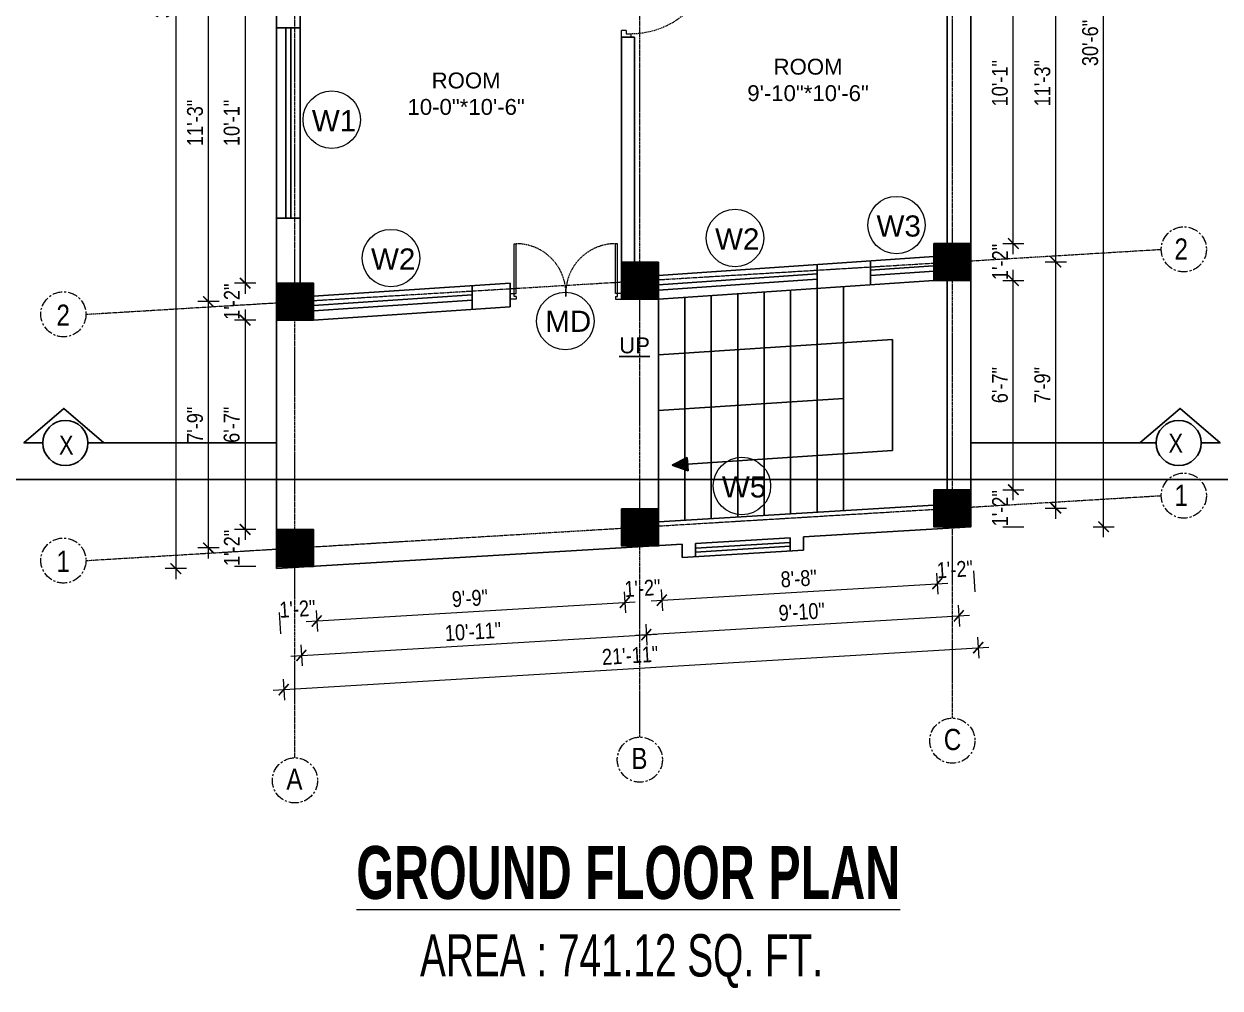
# Model space of a CAD drawing. Header units: inches. Extents: x -10117506 to -5032697, y -6529230 to -3253155.
# Drawn here: x -5050018.7 to -5049566.4, y -3256190.8 to -3255826 of the extents above; entities that cross this region are included whole.
import ezdxf

# ---------------------------------------------------------------- set-up
doc = ezdxf.new("R2010")
doc.units = ezdxf.units.IN
doc.header["$LTSCALE"] = 2
doc.header["$MEASUREMENT"] = 0
doc.header["$PDMODE"] = 34
doc.linetypes.add('CENTER', pattern=[2, 1.25, -0.25, 0.25, -0.25])
doc.linetypes.add('HIDDEN', pattern=[0.375, 0.25, -0.125])
doc.layers.get('0').update_dxf_attribs({"linetype": 'CONTINUOUS'})
doc.layers.get('DEFPOINTS').update_dxf_attribs({"color": 141, "linetype": 'CONTINUOUS'})
doc.layers.add('A-Hatch', color=7, linetype='CONTINUOUS')
for name, color, linetype, lineweight in [('Annotate-Lite.w', 177, 'CONTINUOUS', 9), ('Annotations-Bold.w', 177, 'CONTINUOUS', 13), ('DIM 1-100', 4, 'CONTINUOUS', 13), ('Door-Window.w', 4, 'CONTINUOUS', 15), ('TEXT', 181, 'CONTINUOUS', 25), ('Text-100.w', 254, 'CONTINUOUS', 9)]:
    doc.layers.add(name, color=color, linetype=linetype, lineweight=lineweight)
doc.styles.add('ARAIL', font='ARIALN.TTF')
doc.styles.add('Arial', font='arial.ttf', dxfattribs={"width": 0.8, "height": 12})
doc.styles.add('arial.', font='arial.ttf')
doc.styles.add('gaurav', font='arial.ttf')
doc.styles.get("Standard").update_dxf_attribs({"font": 'ARIALN.TTF'})
doc.dimstyles.new('1 by 96', dxfattribs={"dimtxt": 6, "dimasz": 4, "dimexe": 4, "dimexo": 4, "dimgap": 2, "dimtad": 1, "dimdec": 0, "dimzin": 0, "dimdsep": 46, "dimlunit": 4, "dimtxsty": 'Standard', "dimblk": 'ARCHTICK', "dimcen": 0, "dimdle": 4, "dimadec": 0, "dimazin": 0, "dimtfac": 1, "dimtdec": 0, "dimtix": 1, "dimtofl": 0, "dimtmove": 1, "dimatfit": 3, "dimldrblk": 'ARCHTICK', "dimfxl": 4, "dimfxlon": 1, "dimtolj": 1, "dimtzin": 0, "dimlwd": -1, "dimlwe": -1, "dimarcsym": 0})

# ---------------------------------------------------------------- blocks, each defined once
blk = doc.blocks.new('FDFDRE')
at = {"ltscale": 3}
for p, q in [((165701.11, -58637.82), (165701.1, -58641.5)), ((165704.78, -58637.83), (165701.11, -58637.82)), ((165704.78, -58639.66), (165703.55, -58639.66)), ((165703.55, -58639.66), (165703.55, -58641.5)), ((165704.78, -58639.66), (165704.78, -58637.83)), ((165766.98, -58637.83), (165770.65, -58637.82)), ((165766.98, -58639.66), (165766.98, -58637.83)), ((165766.98, -58639.66), (165768.2, -58639.66)), ((165768.2, -58639.66), (165768.2, -58641.5)), ((165770.65, -58637.82), (165770.65, -58641.5)), ((165701.1, -58641.5), (165703.55, -58641.5)), ((165703.55, -58641.5), (165703.53, -58672.63)), ((165703.55, -58641.5), (165704.78, -58641.5)), ((165704.78, -58641.5), (165704.76, -58672.65)), ((165766.98, -58641.5), (165767, -58672.65)), ((165768.2, -58641.5), (165766.98, -58641.5)), ((165770.65, -58641.5), (165768.2, -58641.5)), ((165768.2, -58641.5), (165768.22, -58672.63)), ((165703.53, -58672.63), (165704.76, -58672.65)), ((165768.22, -58672.63), (165767, -58672.65))]:
    blk.add_line(p, q, dxfattribs=at)
at = {"layer": 'Door-Window.w', "color": 9, "linetype": 'HIDDEN', "lineweight": 18}
for centre, start, end in [((165704.78, -58641.5), 269.96183, 3.38353), ((165766.98, -58641.5), 176.61647, 270.03817)]:
    blk.add_arc(centre, 31.16, start, end, dxfattribs=at)
blk = doc.blocks.new('3-0')
at = {"ltscale": 3}
for p, q in [((11063.05, 10097.68), (11065.97, 10099.9)), ((11063.05, 10097.68), (11064.53, 10095.73)), ((11065.25, 10097.81), (11066.71, 10098.92)), ((11065.99, 10096.84), (11065.25, 10097.81)), ((11065.97, 10099.9), (11066.71, 10098.92)), ((11065.99, 10096.84), (11064.53, 10095.73)), ((11085.5, 10074.13), (11110.32, 10092.96)), ((11111.05, 10091.97), (11110.32, 10092.96)), ((11086.24, 10073.15), (11111.05, 10091.97)), ((11084.04, 10073.02), (11082.57, 10071.91)), ((11082.57, 10071.91), (11084.79, 10068.98)), ((11084.04, 10073.02), (11084.78, 10072.04)), ((11084.78, 10072.04), (11086.24, 10073.15)), ((11084.79, 10068.98), (11087.72, 10071.2)), ((11086.24, 10073.15), (11085.5, 10074.13)), ((11087.72, 10071.2), (11086.24, 10073.15))]:
    blk.add_line(p, q, dxfattribs=at)
at = {"layer": 'Door-Window.w', "color": 9, "linetype": 'HIDDEN', "lineweight": 18}
blk.add_arc((11085.5, 10074.13), 31.16, 37.1906, 127.1465, dxfattribs=at)
blk = doc.blocks.new('_ArchTick')
at = {"color": 0, "linetype": 'ByBlock', "const_width": 0.15}
blk.add_lwpolyline([(-0.5, -0.5), (0.5, 0.5)], dxfattribs=at)
blk = doc.blocks.new('*D1378')
at = {"layer": 'DEFPOINTS', "color": 0, "ltscale": 0.5, "transparency": 16777216}
for p in [(-5049923.25, -3255802.88), (-5049935.08, -3255924.12), (-5049923.25, -3255924.12)]:
    blk.add_point(p, dxfattribs=at)
at = {"layer": 'DIM 1-100', "color": 0, "ltscale": 0.5, "transparency": 16777216}
for p, q in [((-5049935.08, -3255798.88), (-5049935.08, -3255928.12)), ((-5049931.08, -3255802.88), (-5049939.08, -3255802.88)), ((-5049931.08, -3255924.12), (-5049939.08, -3255924.12))]:
    blk.add_line(p, q, dxfattribs=at)
at = {"layer": 'DIM 1-100', "color": 0, "ltscale": 0.5, "transparency": 16777216, "xscale": 4, "yscale": 4, "zscale": 4}
for p, rotation in [((-5049935.08, -3255802.88), 90), ((-5049935.08, -3255924.12), 270)]:
    blk.add_blockref('_ArchTick', p, dxfattribs=dict(at, rotation=rotation))
at = {"layer": 'DIM 1-100', "color": 0, "ltscale": 0.5, "transparency": 16777216, "insert": (-5049940.15, -3255863.5), "char_height": 6, "attachment_point": 5, "rotation": 90}
blk.add_mtext('\\A1;10\'-1"', dxfattribs=at)
blk = doc.blocks.new('*D1379')
at = {"layer": 'DEFPOINTS', "color": 0, "ltscale": 0.5, "transparency": 16777216}
for p in [(-5049923.25, -3255924.12), (-5049935.08, -3255938.12), (-5049923.25, -3255938.12)]:
    blk.add_point(p, dxfattribs=at)
at = {"layer": 'DIM 1-100', "color": 0, "ltscale": 0.5, "transparency": 16777216}
for p, q in [((-5049931.08, -3255924.12), (-5049939.08, -3255924.12)), ((-5049931.08, -3255938.12), (-5049939.08, -3255938.12))]:
    blk.add_line(p, q, dxfattribs=at)
at = {"layer": 'DIM 1-100', "color": 0, "ltscale": 0.5, "transparency": 16777216, "insert": (-5049940.09, -3255931.12), "char_height": 6, "attachment_point": 5, "rotation": 90}
blk.add_mtext('\\A1;1\'-2"', dxfattribs=at)
blk = doc.blocks.new('*D1380')
at = {"layer": 'DEFPOINTS', "color": 0, "ltscale": 0.5, "transparency": 16777216}
for p in [(-5049923.25, -3255938.12), (-5049935.08, -3256017.29), (-5049923.25, -3256017.29)]:
    blk.add_point(p, dxfattribs=at)
at = {"layer": 'DIM 1-100', "color": 0, "ltscale": 0.5, "transparency": 16777216}
for p, q in [((-5049931.08, -3255938.12), (-5049939.08, -3255938.12)), ((-5049935.08, -3255934.12), (-5049935.08, -3256021.29)), ((-5049931.08, -3256017.29), (-5049939.08, -3256017.29))]:
    blk.add_line(p, q, dxfattribs=at)
at = {"layer": 'DIM 1-100', "color": 0, "ltscale": 0.5, "transparency": 16777216, "xscale": 4, "yscale": 4, "zscale": 4}
for p, rotation in [((-5049935.08, -3255938.12), 90), ((-5049935.08, -3256017.29), 270)]:
    blk.add_blockref('_ArchTick', p, dxfattribs=dict(at, rotation=rotation))
at = {"layer": 'DIM 1-100', "color": 0, "ltscale": 0.5, "transparency": 16777216, "insert": (-5049940.15, -3255977.71), "char_height": 6, "attachment_point": 5, "rotation": 90}
blk.add_mtext('\\A1;6\'-7"', dxfattribs=at)
blk = doc.blocks.new('*D1381')
at = {"layer": 'DEFPOINTS', "color": 0, "ltscale": 0.5, "transparency": 16777216}
for p in [(-5049923.25, -3256017.29), (-5049935.08, -3256031.29), (-5049923.25, -3256031.29)]:
    blk.add_point(p, dxfattribs=at)
at = {"layer": 'DIM 1-100', "color": 0, "ltscale": 0.5, "transparency": 16777216}
for p, q in [((-5049931.08, -3256017.29), (-5049939.08, -3256017.29)), ((-5049931.08, -3256031.29), (-5049939.08, -3256031.29))]:
    blk.add_line(p, q, dxfattribs=at)
at = {"layer": 'DIM 1-100', "color": 0, "ltscale": 0.5, "transparency": 16777216, "insert": (-5049940.09, -3256024.29), "char_height": 6, "attachment_point": 5, "rotation": 90}
blk.add_mtext('\\A1;1\'-2"', dxfattribs=at)
blk = doc.blocks.new('*D1382')
at = {"layer": 'DEFPOINTS', "color": 0, "ltscale": 0.5, "transparency": 16777216}
for p in [(-5049948.95, -3255931.12), (-5049916.25, -3255931.12), (-5049916.25, -3256024.29)]:
    blk.add_point(p, dxfattribs=at)
at = {"layer": 'DIM 1-100', "color": 0, "ltscale": 0.5, "transparency": 16777216}
for p, q in [((-5049948.95, -3256028.29), (-5049948.95, -3255927.12)), ((-5049944.95, -3255931.12), (-5049952.95, -3255931.12)), ((-5049944.95, -3256024.29), (-5049952.95, -3256024.29))]:
    blk.add_line(p, q, dxfattribs=at)
at = {"layer": 'DIM 1-100', "color": 0, "ltscale": 0.5, "transparency": 16777216, "xscale": 4, "yscale": 4, "zscale": 4}
for p, rotation in [((-5049948.95, -3255931.12), 90), ((-5049948.95, -3256024.29), 270)]:
    blk.add_blockref('_ArchTick', p, dxfattribs=dict(at, rotation=rotation))
at = {"layer": 'DIM 1-100', "color": 0, "ltscale": 0.5, "transparency": 16777216, "insert": (-5049954.01, -3255977.71), "char_height": 6, "attachment_point": 5, "rotation": 90}
blk.add_mtext('\\A1;7\'-9"', dxfattribs=at)
blk = doc.blocks.new('*D1383')
at = {"layer": 'DEFPOINTS', "color": 0, "ltscale": 0.5, "transparency": 16777216}
for p in [(-5049948.95, -3255795.88), (-5049916.25, -3255795.88), (-5049916.25, -3255931.12)]:
    blk.add_point(p, dxfattribs=at)
at = {"layer": 'DIM 1-100', "color": 0, "ltscale": 0.5, "transparency": 16777216}
for p, q in [((-5049948.95, -3255935.12), (-5049948.95, -3255791.88)), ((-5049944.95, -3255795.88), (-5049952.95, -3255795.88)), ((-5049944.95, -3255931.12), (-5049952.95, -3255931.12))]:
    blk.add_line(p, q, dxfattribs=at)
at = {"layer": 'DIM 1-100', "color": 0, "ltscale": 0.5, "transparency": 16777216, "xscale": 4, "yscale": 4, "zscale": 4}
for p, rotation in [((-5049948.95, -3255795.88), 90), ((-5049948.95, -3255931.12), 270)]:
    blk.add_blockref('_ArchTick', p, dxfattribs=dict(at, rotation=rotation))
at = {"layer": 'DIM 1-100', "color": 0, "ltscale": 0.5, "transparency": 16777216, "insert": (-5049954.01, -3255863.5), "char_height": 6, "attachment_point": 5, "rotation": 90}
blk.add_mtext('\\A1;11\'-3"', dxfattribs=at)
blk = doc.blocks.new('*D1385')
at = {"layer": 'DEFPOINTS', "color": 0, "ltscale": 0.5, "transparency": 16777216}
for p in [(-5049923.25, -3255598.09), (-5049961.29, -3256032.14), (-5049923.25, -3256032.14)]:
    blk.add_point(p, dxfattribs=at)
at = {"layer": 'DIM 1-100', "color": 0, "ltscale": 0.5, "transparency": 16777216}
for p, q in [((-5049961.29, -3255594.09), (-5049961.29, -3256036.14)), ((-5049957.29, -3255598.09), (-5049965.29, -3255598.09)), ((-5049957.29, -3256032.14), (-5049965.29, -3256032.14))]:
    blk.add_line(p, q, dxfattribs=at)
at = {"layer": 'DIM 1-100', "color": 0, "ltscale": 0.5, "transparency": 16777216, "xscale": 4, "yscale": 4, "zscale": 4}
for p, rotation in [((-5049961.29, -3255598.09), 90), ((-5049961.29, -3256032.14), 270)]:
    blk.add_blockref('_ArchTick', p, dxfattribs=dict(at, rotation=rotation))
at = {"layer": 'DIM 1-100', "color": 0, "ltscale": 0.5, "transparency": 16777216, "insert": (-5049966.36, -3255815.11), "char_height": 6, "attachment_point": 5, "rotation": 90}
blk.add_mtext('\\A1;36\'-2"', dxfattribs=at)
blk = doc.blocks.new('*D1386')
at = {"layer": 'DEFPOINTS', "color": 0, "ltscale": 0.5, "transparency": 16777216}
for p in [(-5049923.25, -3256032.14), (-5049909.25, -3256031.3), (-5049908.01, -3256051.93)]:
    blk.add_point(p, dxfattribs=at)
at = {"layer": 'DIM 1-100', "color": 0, "ltscale": 0.5, "transparency": 16777216}
for p, q in [((-5049922.25, -3256048.78), (-5049921.77, -3256056.76)), ((-5049908.25, -3256047.93), (-5049907.77, -3256055.92))]:
    blk.add_line(p, q, dxfattribs=at)
at = {"layer": 'DIM 1-100', "color": 0, "ltscale": 0.5, "transparency": 16777216, "insert": (-5049915.31, -3256047.34), "char_height": 6, "attachment_point": 5, "rotation": 3.4431}
blk.add_mtext('\\A1;1\'-2"', dxfattribs=at)
blk = doc.blocks.new('*D1387')
at = {"layer": 'DEFPOINTS', "color": 0, "ltscale": 0.5, "transparency": 16777216}
for p in [(-5049792.83, -3256023.45), (-5049909.25, -3256031.3), (-5049791.54, -3256044.92)]:
    blk.add_point(p, dxfattribs=at)
at = {"layer": 'DIM 1-100', "color": 0, "ltscale": 0.5, "transparency": 16777216}
for p, q in [((-5049791.78, -3256040.93), (-5049791.3, -3256048.91)), ((-5049912, -3256052.17), (-5049787.54, -3256044.68)), ((-5049908.25, -3256047.93), (-5049907.77, -3256055.92))]:
    blk.add_line(p, q, dxfattribs=at)
at = {"layer": 'DIM 1-100', "color": 0, "ltscale": 0.5, "transparency": 16777216, "xscale": 4, "yscale": 4, "zscale": 4}
for p, rotation in [((-5049791.54, -3256044.92), 3.443148901704269), ((-5049908.01, -3256051.93), 183.4431489017043)]:
    blk.add_blockref('_ArchTick', p, dxfattribs=dict(at, rotation=rotation))
at = {"layer": 'DIM 1-100', "color": 0, "ltscale": 0.5, "transparency": 16777216, "insert": (-5049850.08, -3256043.37), "char_height": 6, "attachment_point": 5, "rotation": 3.4431}
blk.add_mtext('\\A1;9\'-9"', dxfattribs=at)
blk = doc.blocks.new('*D1388')
at = {"layer": 'DEFPOINTS', "color": 0, "ltscale": 0.5, "transparency": 16777216}
for p in [(-5049792.83, -3256023.45), (-5049778.77, -3256023.45), (-5049777.53, -3256044.08)]:
    blk.add_point(p, dxfattribs=at)
at = {"layer": 'DIM 1-100', "color": 0, "ltscale": 0.5, "transparency": 16777216}
for p, q in [((-5049791.78, -3256040.93), (-5049791.3, -3256048.91)), ((-5049777.77, -3256040.08), (-5049777.29, -3256048.07))]:
    blk.add_line(p, q, dxfattribs=at)
at = {"layer": 'DIM 1-100', "color": 0, "ltscale": 0.5, "transparency": 16777216, "insert": (-5049784.83, -3256039.49), "char_height": 6, "attachment_point": 5, "rotation": 3.4431}
blk.add_mtext('\\A1;1\'-2"', dxfattribs=at)
blk = doc.blocks.new('*D1389')
at = {"layer": 'DEFPOINTS', "color": 0, "ltscale": 0.5, "transparency": 16777216}
for p in [(-5049674.67, -3256016.28), (-5049778.77, -3256023.45), (-5049673.37, -3256037.81)]:
    blk.add_point(p, dxfattribs=at)
at = {"layer": 'DIM 1-100', "color": 0, "ltscale": 0.5, "transparency": 16777216}
for p, q in [((-5049781.52, -3256044.32), (-5049669.38, -3256037.57)), ((-5049673.61, -3256033.82), (-5049673.13, -3256041.8)), ((-5049777.77, -3256040.08), (-5049777.29, -3256048.07))]:
    blk.add_line(p, q, dxfattribs=at)
at = {"layer": 'DIM 1-100', "color": 0, "ltscale": 0.5, "transparency": 16777216, "xscale": 4, "yscale": 4, "zscale": 4}
for p, rotation in [((-5049673.37, -3256037.81), 3.443148901704269), ((-5049777.53, -3256044.08), 183.4431489017043)]:
    blk.add_blockref('_ArchTick', p, dxfattribs=dict(at, rotation=rotation))
at = {"layer": 'DIM 1-100', "color": 0, "ltscale": 0.5, "transparency": 16777216, "insert": (-5049725.76, -3256035.89), "char_height": 6, "attachment_point": 5, "rotation": 3.4431}
blk.add_mtext('\\A1;8\'-8"', dxfattribs=at)
blk = doc.blocks.new('*D1390')
at = {"layer": 'DEFPOINTS', "color": 0, "ltscale": 0.5, "transparency": 16777216}
for p in [(-5049674.67, -3256016.28), (-5049660.67, -3256016.28), (-5049659.42, -3256036.97)]:
    blk.add_point(p, dxfattribs=at)
at = {"layer": 'DIM 1-100', "color": 0, "ltscale": 0.5, "transparency": 16777216}
for p, q in [((-5049659.66, -3256032.98), (-5049659.18, -3256040.96)), ((-5049673.61, -3256033.82), (-5049673.13, -3256041.8))]:
    blk.add_line(p, q, dxfattribs=at)
at = {"layer": 'DIM 1-100', "color": 0, "ltscale": 0.5, "transparency": 16777216, "insert": (-5049666.7, -3256032.39), "char_height": 6, "attachment_point": 5, "rotation": 3.4431}
blk.add_mtext('\\A1;1\'-2"', dxfattribs=at)
blk = doc.blocks.new('*D1391')
at = {"layer": 'DEFPOINTS', "color": 0, "ltscale": 0.5, "transparency": 16777216}
for p in [(-5049785.83, -3256016.45), (-5049916.25, -3256024.29), (-5049783.38, -3256057.1)]:
    blk.add_point(p, dxfattribs=at)
at = {"layer": 'DIM 1-100', "color": 0, "ltscale": 0.5, "transparency": 16777216}
for p, q in [((-5049783.62, -3256053.11), (-5049783.14, -3256061.09)), ((-5049917.8, -3256065.19), (-5049779.39, -3256056.86)), ((-5049914.05, -3256060.95), (-5049913.57, -3256068.94))]:
    blk.add_line(p, q, dxfattribs=at)
at = {"layer": 'DIM 1-100', "color": 0, "ltscale": 0.5, "transparency": 16777216, "xscale": 4, "yscale": 4, "zscale": 4}
for p, rotation in [((-5049783.38, -3256057.1), 3.443148900418714), ((-5049913.81, -3256064.95), 183.4431489004187)]:
    blk.add_blockref('_ArchTick', p, dxfattribs=dict(at, rotation=rotation))
at = {"layer": 'DIM 1-100', "color": 0, "ltscale": 0.5, "transparency": 16777216, "insert": (-5049848.9, -3256055.97), "char_height": 6, "attachment_point": 5, "rotation": 3.4431}
blk.add_mtext('\\A1;10\'-11"', dxfattribs=at)
blk = doc.blocks.new('*D1392')
at = {"layer": 'DEFPOINTS', "color": 0, "ltscale": 0.5, "transparency": 16777216}
for p in [(-5049667.67, -3256009.28), (-5049785.83, -3256016.45), (-5049665.22, -3256049.99)]:
    blk.add_point(p, dxfattribs=at)
at = {"layer": 'DIM 1-100', "color": 0, "ltscale": 0.5, "transparency": 16777216}
for p, q in [((-5049665.46, -3256046), (-5049664.98, -3256053.98)), ((-5049787.38, -3256057.34), (-5049661.23, -3256049.75)), ((-5049783.62, -3256053.11), (-5049783.14, -3256061.09))]:
    blk.add_line(p, q, dxfattribs=at)
at = {"layer": 'DIM 1-100', "color": 0, "ltscale": 0.5, "transparency": 16777216, "xscale": 4, "yscale": 4, "zscale": 4}
for p, rotation in [((-5049665.22, -3256049.99), 3.443148900418765), ((-5049783.38, -3256057.1), 183.4431489004187)]:
    blk.add_blockref('_ArchTick', p, dxfattribs=dict(at, rotation=rotation))
at = {"layer": 'DIM 1-100', "color": 0, "ltscale": 0.5, "transparency": 16777216, "insert": (-5049724.6, -3256048.49), "char_height": 6, "attachment_point": 5, "rotation": 3.4431}
blk.add_mtext('\\A1;9\'-10"', dxfattribs=at)
blk = doc.blocks.new('*D1393')
at = {"layer": 'DEFPOINTS', "color": 0, "ltscale": 0.5, "transparency": 16777216}
for p in [(-5049660.67, -3256016.28), (-5049923.25, -3256032.14), (-5049657.9, -3256062.03)]:
    blk.add_point(p, dxfattribs=at)
at = {"layer": 'DIM 1-100', "color": 0, "ltscale": 0.5, "transparency": 16777216}
for p, q in [((-5049658.14, -3256058.04), (-5049657.66, -3256066.03)), ((-5049924.48, -3256078.14), (-5049653.91, -3256061.79)), ((-5049920.73, -3256073.9), (-5049920.25, -3256081.89))]:
    blk.add_line(p, q, dxfattribs=at)
at = {"layer": 'DIM 1-100', "color": 0, "ltscale": 0.5, "transparency": 16777216, "xscale": 4, "yscale": 4, "zscale": 4}
for p, rotation in [((-5049657.9, -3256062.03), 3.457134467224378), ((-5049920.49, -3256077.9), 183.4571344672244)]:
    blk.add_blockref('_ArchTick', p, dxfattribs=dict(at, rotation=rotation))
at = {"layer": 'DIM 1-100', "color": 0, "ltscale": 0.5, "transparency": 16777216, "insert": (-5049789.5, -3256064.96), "char_height": 6, "attachment_point": 5, "rotation": 3.4571}
blk.add_mtext('\\A1;21\'-11"', dxfattribs=at)
blk = doc.blocks.new('*D1394')
at = {"layer": 'DEFPOINTS', "color": 0, "ltscale": 0.5, "transparency": 16777216}
for p in [(-5049660.67, -3256002.28), (-5049644.62, -3256002.28), (-5049660.67, -3256016.28)]:
    blk.add_point(p, dxfattribs=at)
at = {"layer": 'DIM 1-100', "color": 0, "ltscale": 0.5, "transparency": 16777216}
for p, q in [((-5049648.62, -3256002.28), (-5049640.62, -3256002.28)), ((-5049648.62, -3256016.28), (-5049640.62, -3256016.28))]:
    blk.add_line(p, q, dxfattribs=at)
at = {"layer": 'DIM 1-100', "color": 0, "ltscale": 0.5, "transparency": 16777216, "insert": (-5049649.63, -3256009.28), "char_height": 6, "attachment_point": 5, "rotation": 90}
blk.add_mtext('\\A1;1\'-2"', dxfattribs=at)
blk = doc.blocks.new('*D1395')
at = {"layer": 'DEFPOINTS', "color": 0, "ltscale": 0.5, "transparency": 16777216}
for p in [(-5049660.67, -3255923.11), (-5049644.62, -3255923.11), (-5049660.67, -3256002.28)]:
    blk.add_point(p, dxfattribs=at)
at = {"layer": 'DIM 1-100', "color": 0, "ltscale": 0.5, "transparency": 16777216}
for p, q in [((-5049644.62, -3256006.28), (-5049644.62, -3255919.11)), ((-5049648.62, -3255923.11), (-5049640.62, -3255923.11)), ((-5049648.62, -3256002.28), (-5049640.62, -3256002.28))]:
    blk.add_line(p, q, dxfattribs=at)
at = {"layer": 'DIM 1-100', "color": 0, "ltscale": 0.5, "transparency": 16777216, "xscale": 4, "yscale": 4, "zscale": 4}
for p, rotation in [((-5049644.62, -3255923.11), 90), ((-5049644.62, -3256002.28), 270)]:
    blk.add_blockref('_ArchTick', p, dxfattribs=dict(at, rotation=rotation))
at = {"layer": 'DIM 1-100', "color": 0, "ltscale": 0.5, "transparency": 16777216, "insert": (-5049649.69, -3255962.69), "char_height": 6, "attachment_point": 5, "rotation": 90}
blk.add_mtext('\\A1;6\'-7"', dxfattribs=at)
blk = doc.blocks.new('*D1396')
at = {"layer": 'DEFPOINTS', "color": 0, "ltscale": 0.5, "transparency": 16777216}
for p in [(-5049660.67, -3255909.11), (-5049644.62, -3255909.11), (-5049660.67, -3255923.11)]:
    blk.add_point(p, dxfattribs=at)
at = {"layer": 'DIM 1-100', "color": 0, "ltscale": 0.5, "transparency": 16777216}
for p, q in [((-5049648.62, -3255909.11), (-5049640.62, -3255909.11)), ((-5049648.62, -3255923.11), (-5049640.62, -3255923.11))]:
    blk.add_line(p, q, dxfattribs=at)
at = {"layer": 'DIM 1-100', "color": 0, "ltscale": 0.5, "transparency": 16777216, "insert": (-5049649.63, -3255916.11), "char_height": 6, "attachment_point": 5, "rotation": 90}
blk.add_mtext('\\A1;1\'-2"', dxfattribs=at)
blk = doc.blocks.new('*D1397')
at = {"layer": 'DEFPOINTS', "color": 0, "ltscale": 0.5, "transparency": 16777216}
for p in [(-5049660.68, -3255787.86), (-5049644.62, -3255787.86), (-5049660.67, -3255909.11)]:
    blk.add_point(p, dxfattribs=at)
at = {"layer": 'DIM 1-100', "color": 0, "ltscale": 0.5, "transparency": 16777216}
for p, q in [((-5049644.62, -3255913.11), (-5049644.62, -3255783.86)), ((-5049648.62, -3255787.86), (-5049640.62, -3255787.86)), ((-5049648.62, -3255909.11), (-5049640.62, -3255909.11))]:
    blk.add_line(p, q, dxfattribs=at)
at = {"layer": 'DIM 1-100', "color": 0, "ltscale": 0.5, "transparency": 16777216, "xscale": 4, "yscale": 4, "zscale": 4}
for p, rotation in [((-5049644.62, -3255787.86), 90), ((-5049644.62, -3255909.11), 270)]:
    blk.add_blockref('_ArchTick', p, dxfattribs=dict(at, rotation=rotation))
at = {"layer": 'DIM 1-100', "color": 0, "ltscale": 0.5, "transparency": 16777216, "insert": (-5049649.69, -3255848.48), "char_height": 6, "attachment_point": 5, "rotation": 90}
blk.add_mtext('\\A1;10\'-1"', dxfattribs=at)
blk = doc.blocks.new('*D1403')
at = {"layer": 'DEFPOINTS', "color": 0, "ltscale": 0.5, "transparency": 16777216}
for p in [(-5049667.67, -3255916.11), (-5049628.54, -3255916.11), (-5049667.67, -3256009.28)]:
    blk.add_point(p, dxfattribs=at)
at = {"layer": 'DIM 1-100', "color": 0, "ltscale": 0.5, "transparency": 16777216}
for p, q in [((-5049628.54, -3256013.28), (-5049628.54, -3255912.11)), ((-5049632.54, -3255916.11), (-5049624.54, -3255916.11)), ((-5049632.54, -3256009.28), (-5049624.54, -3256009.28))]:
    blk.add_line(p, q, dxfattribs=at)
at = {"layer": 'DIM 1-100', "color": 0, "ltscale": 0.5, "transparency": 16777216, "xscale": 4, "yscale": 4, "zscale": 4}
for p, rotation in [((-5049628.54, -3255916.11), 90), ((-5049628.54, -3256009.28), 270)]:
    blk.add_blockref('_ArchTick', p, dxfattribs=dict(at, rotation=rotation))
at = {"layer": 'DIM 1-100', "color": 0, "ltscale": 0.5, "transparency": 16777216, "insert": (-5049633.6, -3255962.69), "char_height": 6, "attachment_point": 5, "rotation": 90}
blk.add_mtext('\\A1;7\'-9"', dxfattribs=at)
blk = doc.blocks.new('*D1404')
at = {"layer": 'DEFPOINTS', "color": 0, "ltscale": 0.5, "transparency": 16777216}
for p in [(-5049667.68, -3255780.86), (-5049628.54, -3255780.86), (-5049667.67, -3255916.11)]:
    blk.add_point(p, dxfattribs=at)
at = {"layer": 'DIM 1-100', "color": 0, "ltscale": 0.5, "transparency": 16777216}
for p, q in [((-5049628.54, -3255920.11), (-5049628.54, -3255776.86)), ((-5049632.54, -3255780.86), (-5049624.54, -3255780.86)), ((-5049632.54, -3255916.11), (-5049624.54, -3255916.11))]:
    blk.add_line(p, q, dxfattribs=at)
at = {"layer": 'DIM 1-100', "color": 0, "ltscale": 0.5, "transparency": 16777216, "xscale": 4, "yscale": 4, "zscale": 4}
for p, rotation in [((-5049628.54, -3255780.86), 90), ((-5049628.54, -3255916.11), 270)]:
    blk.add_blockref('_ArchTick', p, dxfattribs=dict(at, rotation=rotation))
at = {"layer": 'DIM 1-100', "color": 0, "ltscale": 0.5, "transparency": 16777216, "insert": (-5049633.6, -3255848.48), "char_height": 6, "attachment_point": 5, "rotation": 90}
blk.add_mtext('\\A1;11\'-3"', dxfattribs=at)
blk = doc.blocks.new('*D1407')
at = {"layer": 'DEFPOINTS', "color": 0, "ltscale": 0.5, "transparency": 16777216}
for p in [(-5049660.67, -3255650.27), (-5049610.47, -3255650.27), (-5049660.67, -3256016.28)]:
    blk.add_point(p, dxfattribs=at)
at = {"layer": 'DIM 1-100', "color": 0, "ltscale": 0.5, "transparency": 16777216}
for p, q in [((-5049610.47, -3256020.28), (-5049610.47, -3255646.27)), ((-5049614.47, -3255650.27), (-5049606.47, -3255650.27)), ((-5049614.47, -3256016.28), (-5049606.47, -3256016.28))]:
    blk.add_line(p, q, dxfattribs=at)
at = {"layer": 'DIM 1-100', "color": 0, "ltscale": 0.5, "transparency": 16777216, "xscale": 4, "yscale": 4, "zscale": 4}
for p, rotation in [((-5049610.47, -3255650.27), 90), ((-5049610.47, -3256016.28), 270)]:
    blk.add_blockref('_ArchTick', p, dxfattribs=dict(at, rotation=rotation))
at = {"layer": 'DIM 1-100', "color": 0, "ltscale": 0.5, "transparency": 16777216, "insert": (-5049615.53, -3255833.27), "char_height": 6, "attachment_point": 5, "rotation": 90}
blk.add_mtext('\\A1;30\'-6"', dxfattribs=at)

msp = doc.modelspace()

# ---------------------------------------------------------------- hatches: boundary and pattern name
at = {"layer": 'A-Hatch', "ltscale": 0.5}
h = msp.add_hatch(dxfattribs=at)
h.set_pattern_fill('ANSI31', color=256)
h.set_pattern_definition([(45, (41629.0457, 2476.59126), (-0.0883883476483, 0.0883883476483), [])])
h.paths.add_polyline_path([(-5049660.67, -3255909.11), (-5049674.67, -3255909.11), (-5049674.67, -3255923.11), (-5049660.67, -3255923.11)])
h = msp.add_hatch(dxfattribs=at)
h.set_pattern_fill('ANSI31', color=256)
h.set_pattern_definition([(45, (41510.88435, 2469.46673), (-0.0883883476483, 0.0883883476483), [])])
h.paths.add_polyline_path([(-5049778.83, -3255916.23), (-5049792.83, -3255916.23), (-5049792.83, -3255930.23), (-5049778.83, -3255930.23)])
h = msp.add_hatch(dxfattribs=at)
h.set_pattern_fill('ANSI31', color=256)
h.set_pattern_definition([(45, (41380.46022, 2461.57379), (-0.0883883476483, 0.0883883476483), [])])
h.paths.add_polyline_path([(-5049909.25, -3255924.12), (-5049923.25, -3255924.12), (-5049923.25, -3255938.12), (-5049909.25, -3255938.12)])
h = msp.add_hatch(dxfattribs=at)
h.set_pattern_fill('ANSI31', color=256, angle=3.8047)
h.set_pattern_definition([(48.8046545382, (-185964.10787, 333433.88524), (-0.0940585520474, 0.0823285417504), [])])
h.paths.add_polyline_path([(-5049773.65, -3255993.03), (-5049767.58, -3255995.14), (-5049767.91, -3255990.13)])
h = msp.add_hatch(dxfattribs=at)
h.set_pattern_fill('ANSI31', color=256)
h.set_pattern_definition([(45, (41629.0457, 2383.42171), (-0.0883883476483, 0.0883883476483), [])])
h.paths.add_polyline_path([(-5049660.67, -3256002.28), (-5049674.67, -3256002.28), (-5049674.67, -3256016.28), (-5049660.67, -3256016.28)])
h = msp.add_hatch(dxfattribs=at)
h.set_pattern_fill('ANSI31', color=256)
h.set_pattern_definition([(45, (41510.88435, 2376.25143), (-0.0883883476483, 0.0883883476483), [])])
h.paths.add_polyline_path([(-5049778.83, -3256009.45), (-5049792.83, -3256009.45), (-5049792.83, -3256023.45), (-5049778.83, -3256023.45)])
h = msp.add_hatch(dxfattribs=at)
h.set_pattern_fill('ANSI31', color=256)
h.set_pattern_definition([(45, (41380.46022, 2368.40424), (-0.0883883476483, 0.0883883476483), [])])
h.paths.add_polyline_path([(-5049909.25, -3256017.29), (-5049923.25, -3256017.29), (-5049923.25, -3256031.29), (-5049909.25, -3256031.29)])

# ---------------------------------------------------------------- linework, layer by layer
at = {"ltscale": 0.5}
for p, q in [((-5049923.25, -3255598.09), (-5049923.25, -3256032.14)), ((-5049660.67, -3256016.28), (-5049660.67, -3255650.27)), ((-5049669.67, -3255909.11), (-5049669.67, -3255787.86)), ((-5049914.25, -3255802.88), (-5049914.25, -3255924.12)), ((-5049914.25, -3255827.5), (-5049923.25, -3255827.5)), ((-5049919.75, -3255899.5), (-5049919.75, -3255827.5)), ((-5049917.75, -3255899.5), (-5049917.75, -3255827.5)), ((-5049792.83, -3255831), (-5049792.83, -3255916.24)), ((-5049792.83, -3255831), (-5049787.83, -3255831)), ((-5049787.83, -3255831), (-5049787.83, -3255916.24)), ((-5049914.25, -3255899.5), (-5049923.25, -3255899.5)), ((-5049778.83, -3255921.22), (-5049674.67, -3255914.08)), ((-5049698.67, -3255915.73), (-5049698.67, -3255924.75)), ((-5049674.67, -3255914.08), (-5049674.67, -3255923.11)), ((-5049718.83, -3255917.11), (-5049718.83, -3255926.13)), ((-5049698.74, -3255919.24), (-5049674.74, -3255917.6)), ((-5049698.6, -3255921.24), (-5049674.6, -3255919.59)), ((-5049909.25, -3255929.1), (-5049834.83, -3255924.07)), ((-5049834.83, -3255924.07), (-5049834.83, -3255933.09)), ((-5049718.83, -3255920.62), (-5049778.83, -3255924.73)), ((-5049778.83, -3255921.22), (-5049778.83, -3255930.24)), ((-5049718.83, -3255922.62), (-5049778.83, -3255926.74)), ((-5049778.83, -3255930.24), (-5049674.67, -3255923.11)), ((-5049669.67, -3256002.28), (-5049669.67, -3255923.11)), ((-5049849.25, -3255928.55), (-5049909.25, -3255932.61)), ((-5049909.25, -3255938.12), (-5049909.25, -3255929.1)), ((-5049849.25, -3255934.06), (-5049849.25, -3255925.04)), ((-5049758.83, -3255928.87), (-5049758.83, -3255971.03)), ((-5049748.83, -3255928.19), (-5049748.83, -3255970.39)), ((-5049738.83, -3255927.5), (-5049738.83, -3255969.74)), ((-5049728.83, -3255926.82), (-5049728.83, -3255969.1)), ((-5049718.83, -3255926.13), (-5049718.83, -3255968.45)), ((-5049708.83, -3255925.45), (-5049708.83, -3255967.81)), ((-5049849.25, -3255930.55), (-5049909.25, -3255934.62)), ((-5049909.25, -3255938.12), (-5049834.83, -3255933.09)), ((-5049778.83, -3255930.24), (-5049778.83, -3256014.4)), ((-5049768.83, -3255929.56), (-5049768.83, -3255971.68)), ((-5049778.81, -3255951.28), (-5049690.25, -3255945.39)), ((-5049690.25, -3255945.39), (-5049690.25, -3255987.48)), ((-5049708.83, -3255967.81), (-5049778.83, -3255972.32)), ((-5049738.83, -3255969.74), (-5049738.83, -3256011.98)), ((-5049728.83, -3255969.1), (-5049728.83, -3256011.38)), ((-5049718.83, -3255968.45), (-5049718.83, -3256010.77)), ((-5049708.83, -3255967.81), (-5049708.83, -3256010.17)), ((-5049768.83, -3255971.68), (-5049768.83, -3256013.79)), ((-5049758.83, -3255971.03), (-5049758.83, -3256013.19)), ((-5049748.83, -3255970.39), (-5049748.83, -3256012.58)), ((-5049690.25, -3255987.48), (-5049767.75, -3255992.64)), ((-5049773.65, -3255993.03), (-5049767.91, -3255990.13)), ((-5049767.91, -3255990.13), (-5049767.58, -3255995.14)), ((-5049773.65, -3255993.03), (-5049767.58, -3255995.14)), ((-5049778.83, -3256014.4), (-5049674.67, -3256008.1)), ((-5049723.93, -3256020.13), (-5049660.67, -3256016.28)), ((-5049923.25, -3256032.14), (-5049769.85, -3256022.91)), ((-5049769.85, -3256022.91), (-5049769.85, -3256027.91)), ((-5049764.85, -3256022.61), (-5049728.93, -3256020.44)), ((-5049764.85, -3256024.36), (-5049728.93, -3256022.19)), ((-5049764.85, -3256022.61), (-5049764.85, -3256027.61)), ((-5049764.85, -3256025.86), (-5049728.93, -3256023.69)), ((-5049728.93, -3256020.44), (-5049728.93, -3256025.44)), ((-5049723.93, -3256020.13), (-5049723.93, -3256025.13)), ((-5049769.85, -3256027.91), (-5049723.93, -3256025.13))]:
    msp.add_line(p, q, dxfattribs=at)
msp.add_xline((-5057984.18, -3255998.46), (1, 0), dxfattribs=at)
for points in [[(-5049674.67, -3255909.11), (-5049660.67, -3255909.11), (-5049660.67, -3255923.11), (-5049674.67, -3255923.11)], [(-5049792.83, -3255916.24), (-5049778.83, -3255916.24), (-5049778.83, -3255930.24), (-5049792.83, -3255930.24)], [(-5049923.25, -3255924.12), (-5049909.25, -3255924.12), (-5049909.25, -3255938.12), (-5049923.25, -3255938.12)], [(-5049674.67, -3256002.28), (-5049660.67, -3256002.28), (-5049660.67, -3256016.28), (-5049674.67, -3256016.28)], [(-5049792.83, -3256009.45), (-5049778.83, -3256009.45), (-5049778.83, -3256023.45), (-5049792.83, -3256023.45)], [(-5049923.25, -3256017.29), (-5049909.25, -3256017.29), (-5049909.25, -3256031.29), (-5049923.25, -3256031.29)]]:
    msp.add_lwpolyline(points, close=True, dxfattribs=at)
at = {"layer": 'Annotate-Lite.w', "ltscale": 0.005}
for centre in [(-5049902.32, -3255862.28), (-5049688.79, -3255902.15), (-5049749.85, -3255907.05), (-5049879.94, -3255914.64), (-5049814, -3255938.44), (-5049747.25, -3256000.86)]:
    msp.add_circle(centre, 10.86, dxfattribs=at)
at = {"layer": 'Annotations-Bold.w', "linetype": 'CENTER', "ltscale": 0.3}
for p, q in [((-5049667.67, -3256088.7), (-5049667.67, -3255510.49)), ((-5049785.83, -3256095.87), (-5049785.83, -3255517.66)), ((-5049916.25, -3256103.72), (-5049916.25, -3255525.5)), ((-5049995.25, -3255935.9), (-5049588.67, -3255911.33)), ((-5049995.25, -3256029.07), (-5049588.67, -3256004.5))]:
    msp.add_line(p, q, dxfattribs=at)
at = {"layer": 'Annotations-Bold.w', "linetype": 'CENTER', "ltscale": 1.5}
for centre in [(-5049580.13, -3255911.33), (-5050003.79, -3255935.9), (-5049580.13, -3256004.5), (-5050003.79, -3256029.07), (-5049667.67, -3256097.23), (-5049785.83, -3256104.4), (-5049916.25, -3256112.25)]:
    msp.add_circle(centre, 8.53, dxfattribs=at)
at = {"layer": 'TEXT'}
for points in [[(-5050011.59, -3255984.59), (-5050018.73, -3255984.59), (-5050003.59, -3255971.51), (-5049988.45, -3255984.59)], [(-5049573.57, -3255984.59), (-5049566.43, -3255984.59), (-5049581.57, -3255971.51), (-5049596.71, -3255984.59)], [(-5049923.25, -3255984.59), (-5049994.52, -3255984.59)], [(-5049660.67, -3255984.59), (-5049590.64, -3255984.59)]]:
    msp.add_lwpolyline(points, dxfattribs=at)
for centre in [(-5050003.05, -3255984.59), (-5049582.1, -3255984.59)]:
    msp.add_circle(centre, 8.53, dxfattribs=at)

# ---------------------------------------------------------------- block references
at = {"layer": 'Door-Window.w', "linetype": 'ByBlock', "xscale": -0.9997910043702506, "yscale": 0.9997910037636757, "zscale": 0.9997910039624012, "rotation": 217.190595210246}
msp.add_blockref('3-0', (-5064706.59, -3254474.44), dxfattribs=at)
at = {"layer": 'Door-Window.w', "ltscale": 0.005, "xscale": 0.6039383709430695, "yscale": 0.6039383709430695, "zscale": 0.6039383709985556, "rotation": 180}
msp.add_blockref('FDFDRE', (-4949719.57, -3291343.86), dxfattribs=at)

# ---------------------------------------------------------------- texts
at = {"layer": 'Annotate-Lite.w', "ltscale": 0.005, "char_height": 8, "attachment_point": 1, "style": 'gaurav'}
for s, insert in [('W1', (-5049909.86, -3255858.63)), ('W3', (-5049696.33, -3255898.5)), ('W2', (-5049757.39, -3255903.4)), ('W2', (-5049887.48, -3255910.99)), ('MD', (-5049821.61, -3255934.54)), ('W5', (-5049754.8, -3255997.21))]:
    msp.add_mtext_dynamic_manual_height_columns(s, width=8, gutter_width=100, heights=[0], dxfattribs=dict(at, insert=insert))
at = {"layer": 'Annotations-Bold.w', "linetype": 'CENTER', "ltscale": 1.5, "char_height": 8, "attachment_point": 1, "style": 'ARAIL'}
for s, insert in [('2', (-5049583.67, -3255907.2)), ('2', (-5050006.44, -3255932.22)), ('1', (-5049583.67, -3256000.37)), ('1', (-5050006.44, -3256025.39)), ('C', (-5049670.9, -3256092.77)), ('B', (-5049789.06, -3256099.94)), ('A', (-5049919.49, -3256107.79))]:
    msp.add_mtext_dynamic_manual_height_columns(s, width=6.5393, gutter_width=100, heights=[0], dxfattribs=dict(at, insert=insert))
at = {"layer": 'TEXT', "lineweight": -2, "char_height": 6, "attachment_point": 5, "style": 'arial.'}
for s, insert in [('ROOM\\P9\'-10"*10\'-6"', (-5049722.22, -3255847.27)), ('ROOM\\P10-0"*10\'-6"', (-5049851.52, -3255852.48))]:
    msp.add_mtext_dynamic_manual_height_columns(s, width=45.7314, gutter_width=30, heights=[0], dxfattribs=dict(at, insert=insert))
at = {"layer": 'TEXT', "lineweight": -2, "insert": (-5049787.82, -3255947.7), "char_height": 6, "width": 127.5059, "attachment_point": 5, "style": 'arial.'}
msp.add_mtext('{\\LUP}', dxfattribs=at)
at = {"layer": 'TEXT', "char_height": 7.2, "style": 'ARAIL'}
for insert, attachment_point in [((-5049999.97, -3255981.76), 3), ((-5049585.94, -3255981.1), 1)]:
    msp.add_mtext_dynamic_manual_height_columns('X', width=125.4648, gutter_width=90, heights=[0], dxfattribs=dict(at, insert=insert, attachment_point=attachment_point))
at = {"layer": 'Text-100.w', "insert": (-5049792.76, -3256137.09), "char_height": 20, "width": 237.2246, "attachment_point": 2, "style": 'Arial'}
msp.add_mtext('\\A1;{\\fArial Narrow|b1|i0|c0|p34;\\L GROUND FLOOR PLAN\\P\\fArial Narrow|b0|i0|c0|p34;\\H0.8x;\\lAREA : 741.12 SQ. FT.\\H1.02306x; }', dxfattribs=at)

# ---------------------------------------------------------------- dimensions: what is measured, and where the dimension line sits
at = {"layer": 'DIM 1-100', "ltscale": 0.5}
for base, p1, p2, angle, picture, middle in [((-5049961.29, -3256032.14), (-5049923.25, -3255598.09), (-5049923.25, -3256032.14), 90, '*D1385', (-5049966.36, -3255815.11)), ((-5049610.47, -3255650.27), (-5049660.67, -3256016.28), (-5049660.67, -3255650.27), 90, '*D1407', (-5049615.53, -3255833.27)), ((-5049628.54, -3255780.86), (-5049667.67, -3255916.11), (-5049667.68, -3255780.86), 90, '*D1404', (-5049633.6, -3255848.48)), ((-5049644.62, -3255787.86), (-5049660.67, -3255909.11), (-5049660.68, -3255787.86), 90, '*D1397', (-5049649.69, -3255848.48)), ((-5049948.95, -3255795.88), (-5049916.25, -3255931.12), (-5049916.25, -3255795.88), 90, '*D1383', (-5049954.01, -3255863.5)), ((-5049935.08, -3255924.12), (-5049923.25, -3255802.88), (-5049923.25, -3255924.12), 90, '*D1378', (-5049940.15, -3255863.5)), ((-5049644.62, -3255909.11), (-5049660.67, -3255923.11), (-5049660.67, -3255909.11), 90, '*D1396', (-5049649.63, -3255916.11)), ((-5049628.54, -3255916.11), (-5049667.67, -3256009.28), (-5049667.67, -3255916.11), 90, '*D1403', (-5049633.6, -3255962.69)), ((-5049644.62, -3255923.11), (-5049660.67, -3256002.28), (-5049660.67, -3255923.11), 90, '*D1395', (-5049649.69, -3255962.69)), ((-5049935.08, -3255938.12), (-5049923.25, -3255924.12), (-5049923.25, -3255938.12), 90, '*D1379', (-5049940.09, -3255931.12)), ((-5049948.95, -3255931.12), (-5049916.25, -3256024.29), (-5049916.25, -3255931.12), 90, '*D1382', (-5049954.01, -3255977.71)), ((-5049935.08, -3256017.29), (-5049923.25, -3255938.12), (-5049923.25, -3256017.29), 90, '*D1380', (-5049940.15, -3255977.71)), ((-5049644.62, -3256002.28), (-5049660.67, -3256016.28), (-5049660.67, -3256002.28), 90, '*D1394', (-5049649.63, -3256009.28)), ((-5049665.22, -3256049.99), (-5049785.83, -3256016.45), (-5049667.67, -3256009.28), 183.4431, '*D1392', (-5049724.6, -3256048.49)), ((-5049935.08, -3256031.29), (-5049923.25, -3256017.29), (-5049923.25, -3256031.29), 90, '*D1381', (-5049940.09, -3256024.29)), ((-5049673.37, -3256037.81), (-5049778.77, -3256023.45), (-5049674.67, -3256016.28), 183.4431, '*D1389', (-5049725.76, -3256035.89)), ((-5049659.42, -3256036.97), (-5049674.67, -3256016.28), (-5049660.67, -3256016.28), 183.4431, '*D1390', (-5049666.7, -3256032.39)), ((-5049791.54, -3256044.92), (-5049909.25, -3256031.3), (-5049792.83, -3256023.45), 183.4431, '*D1387', (-5049850.08, -3256043.37)), ((-5049777.53, -3256044.08), (-5049792.83, -3256023.45), (-5049778.77, -3256023.45), 183.4431, '*D1388', (-5049784.83, -3256039.49))]:
    dim = msp.add_linear_dim(base=base, p1=p1, p2=p2, angle=angle, dimstyle='1 by 96', dxfattribs=at)
    dim.commit()
    dim.dimension.update_dxf_attribs({"geometry": picture, "text_midpoint": middle})
for p1, p2, distance, picture, middle in [((-5049923.25, -3256032.14), (-5049660.67, -3256016.28), -45.84, '*D1393', (-5049789.5, -3256064.96)), ((-5049916.25, -3256024.29), (-5049785.83, -3256016.45), -40.73, '*D1391', (-5049848.9, -3256055.97)), ((-5049923.25, -3256032.14), (-5049909.25, -3256031.3), -20.67, '*D1386', (-5049915.31, -3256047.34))]:
    dim = msp.add_aligned_dim(p1=p1, p2=p2, distance=distance, dimstyle='1 by 96', dxfattribs=at)
    dim.commit()
    dim.dimension.update_dxf_attribs({"geometry": picture, "text_midpoint": middle})

doc.saveas('drawing.dxf')
